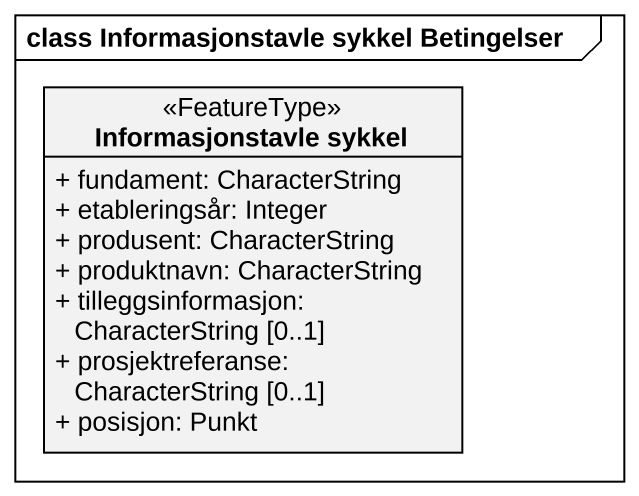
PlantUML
@startuml
mainframe class Informasjonstavle sykkel Betingelser
hide circle
hide empty members
skinparam classAttributeIconSize 0
class "Informasjonstavle sykkel" as Informasjonstavle_sykkel <<FeatureType>> {
  + fundament: CharacterString
  + etableringsår: Integer
  + produsent: CharacterString
  + produktnavn: CharacterString
  + tilleggsinformasjon: CharacterString [0..1]
  + prosjektreferanse: CharacterString [0..1]
  + posisjon: Punkt
}
@enduml
